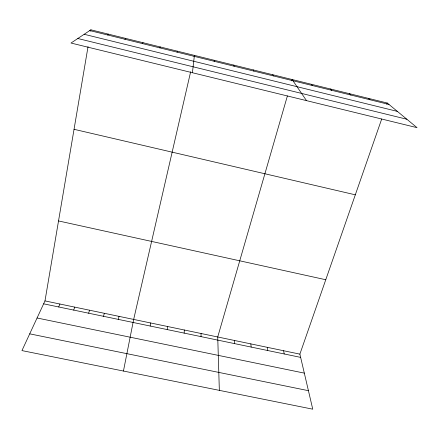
<?xml version="1.0" encoding="UTF-8"?>
<svg xmlns="http://www.w3.org/2000/svg" width="439" height="439" viewBox="0 0 439 439"><rect width="100%" height="100%" fill="white"/><g stroke="black" fill="none" stroke-linecap="round" stroke-linejoin="round"><path stroke-width="0.66" d="M201.029 336.625L201.073 333.497M184.161 333.113L184.336 330.002M167.204 329.579L167.528 326.495M192.419 72.731L194.411 55.385L194.109 56.691M150.176 326.029L150.637 322.967M381.7 119.002L299.881 354.13L312.749 409.181L21.95 350.596L44.987 300.907L88.047 46.605M90.664 31.158L90.889 29.819L387.258 103.022L417.05 127.667L70.997 43.038L90.889 29.819M123.447 371.043L133.665 319.422L190.658 71.705M118.31 319.389L119.035 316.365M103.494 316.305L104.345 313.298M287.391 95.938L217.728 336.976L219.341 390.364M291.754 80.842L292.133 79.525L306.504 100.63M177.076 52.137L177.361 51.176M88.618 313.205L89.594 310.219M386.814 104.301L387.258 103.022M73.681 310.093L74.784 307.124M58.689 306.965L59.913 304.024M159.78 47.867L160.23 46.946M142.395 43.576L143.015 42.693M124.928 39.263L125.724 38.423M107.379 34.928L108.351 34.132M29.715 333.843L308.425 390.683M37.063 317.995L304.32 373.128M43.631 303.826L300.644 357.384M44.987 300.907L299.881 354.13M58.524 220.938L325.765 279.736M74.043 129.307L355.316 194.823M89.748 30.576L388.981 104.449M84.162 34.286L397.377 111.396M77.818 38.506L406.882 119.254M368.436 98.374L369.984 99.757M349.515 93.699L350.887 95.043M330.49 89.002L331.681 90.302M311.366 84.277L312.376 85.534M272.8 74.751L273.448 75.925M253.363 69.949L253.819 71.08M233.817 65.12L234.086 66.212M283.599 350.734L284.231 353.966M267.247 347.315L267.746 350.531M250.817 343.885L251.179 347.079M214.166 60.269L214.248 61.312M234.311 340.439L234.541 343.611"/></g></svg>
